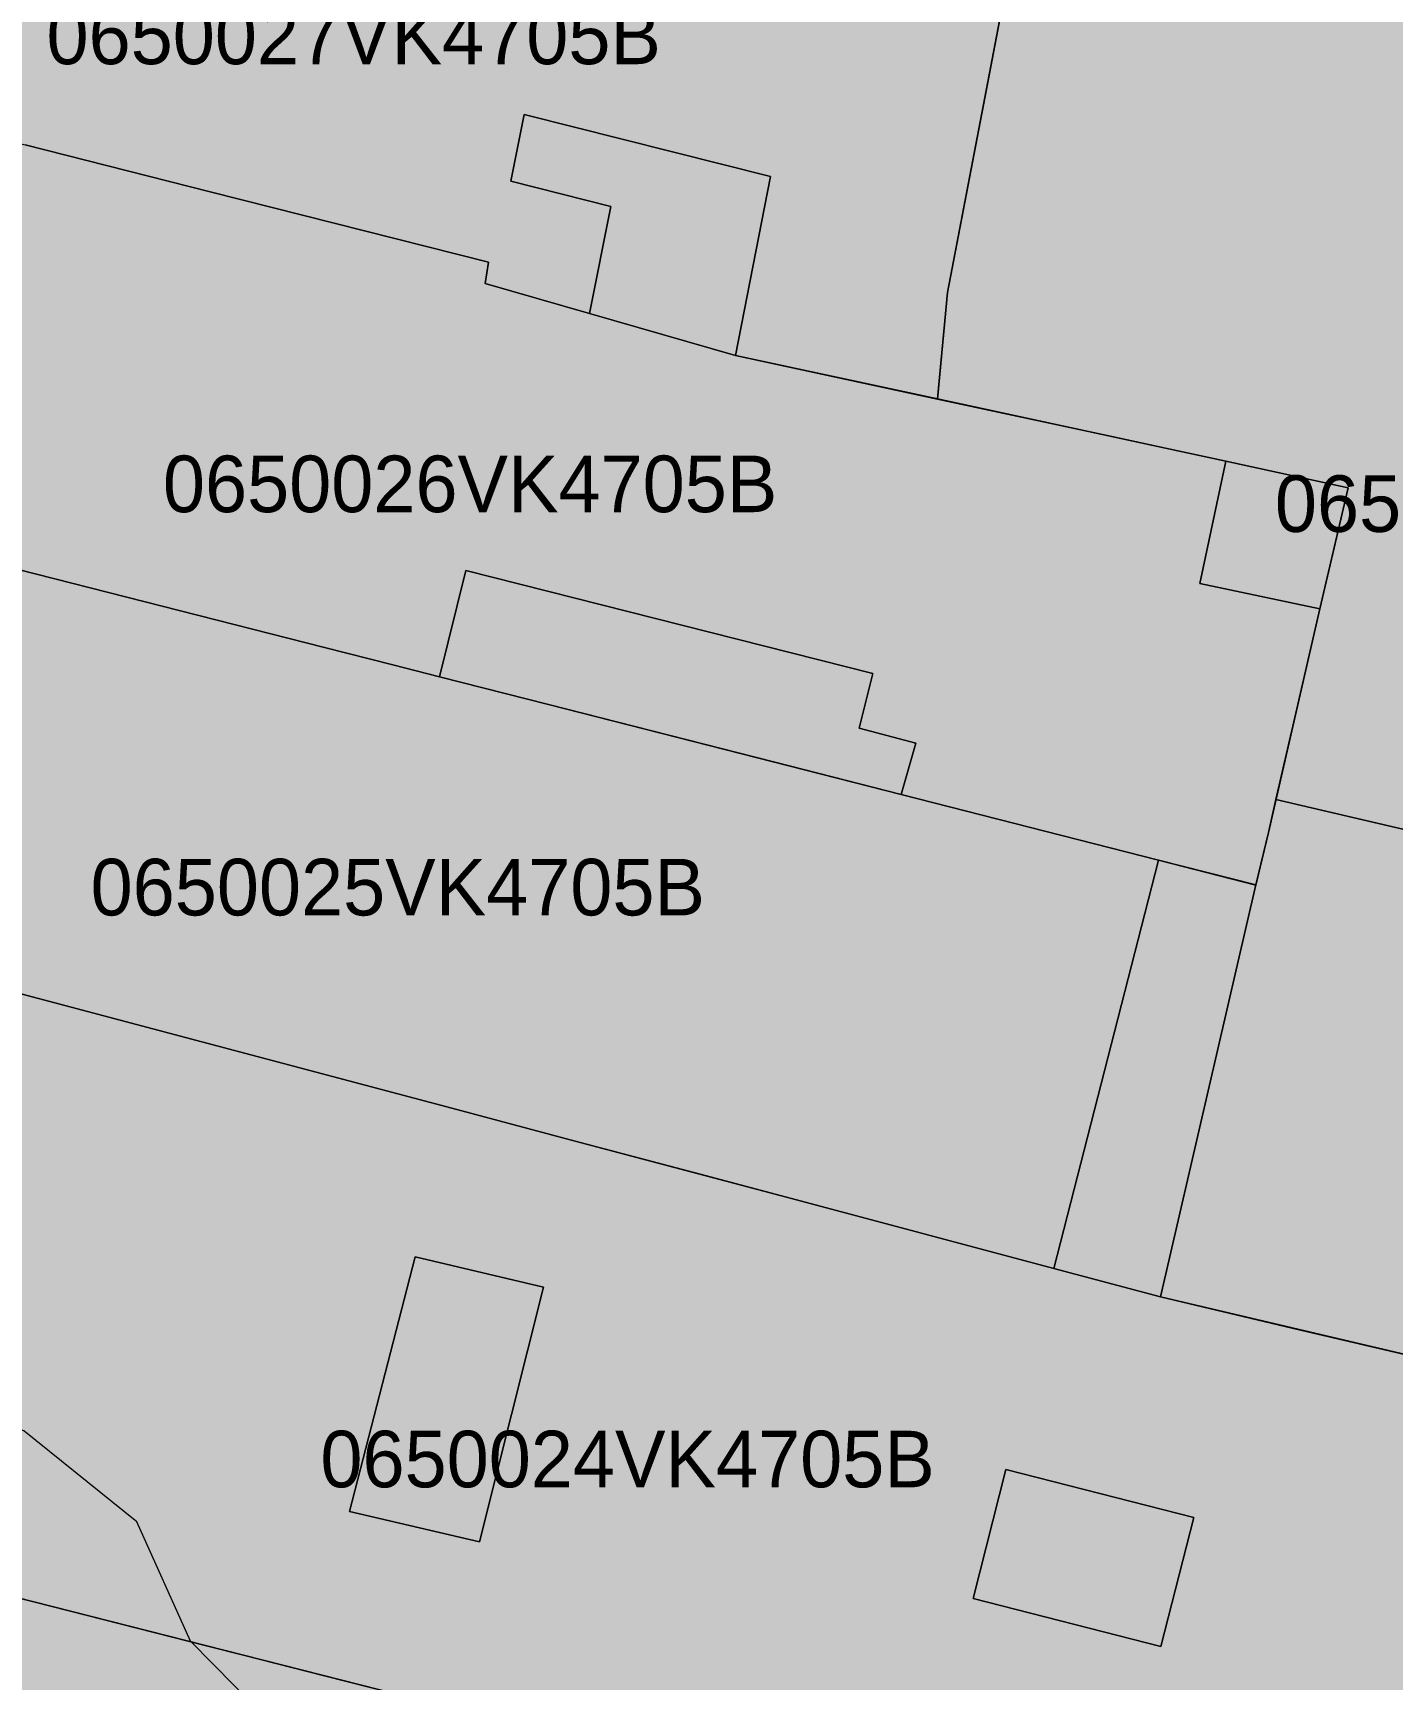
# Model space of a CAD drawing. Header units: metres. Extents: x -6 to 1255, y -2 to 532.
# Drawn here: x 878.38 to 902.4, y 370.08 to 399.18 of the extents above; entities that cross this region are included whole.
import ezdxf

# ---------------------------------------------------------------- set-up
doc = ezdxf.new("R2010")
doc.units = ezdxf.units.M
doc.header["$MEASUREMENT"] = 0
for name, color, linetype, lineweight, true_color in [('TPX_BUILDINGS', 7, 'CONTINUOUS', 0, 0x000000), ('TPX_BUILDINGS_HATCH', 7, 'CONTINUOUS', 0, 0xf0f0f0), ('TPX_BUILDINGS_SHADOWS_HATCH', 7, 'CONTINUOUS', 0, 0x000000), ('TPX_BUILDINGS_SHADOWS_OUTLINES', 7, 'CONTINUOUS', 0, 0x000000), ('TPX_CADASTRES', 7, 'CONTINUOUS', 0, 0x646464), ('TPX_CADASTRES_TEXT', 7, 'CONTINUOUS', 0, 0x000000), ('TPX_RELIEF_CONTOUR_LINES', 7, 'CONTINUOUS', 0, 0x969696)]:
    doc.layers.add(name, color=color, linetype=linetype, lineweight=lineweight, true_color=true_color)

msp = doc.modelspace()

# ---------------------------------------------------------------- hatches: boundary and pattern name
at = {"layer": 'TPX_BUILDINGS_HATCH'}
for points in [[(894.541, 394.585), (894.361, 392.705), (897.442, 392.04), (898.391, 391.835), (899.461, 391.605), (901.621, 391.135), (901.35, 389.975), (901.121, 388.995), (900.679, 387.076), (900.344, 385.624), (910.751, 383.195), (913.581, 382.535), (914.146, 382.386), (914.524, 383.824), (914.701, 384.495), (916.012, 389.494), (916.526, 391.456), (916.859, 392.725), (917.14, 393.795), (917.211, 394.065), (917.342, 394.574), (917.371, 394.685), (917.931, 396.865), (918.18, 397.845), (918.411, 398.755), (903.421, 404.835), (897.311, 407.315), (897.101, 406.435), (896.851, 405.395), (895.541, 399.825), (895.257, 398.336), (894.541, 394.585)], [(874.871, 405.546), (873.451, 398.415), (874.431, 398.165), (877.771, 397.315), (878.241, 397.195), (881.511, 396.365), (886.431, 395.125), (886.371, 394.745), (888.211, 394.215), (888.591, 396.105), (886.821, 396.555), (887.061, 397.735), (891.411, 396.635), (890.791, 393.475), (894.361, 392.705), (894.541, 394.585), (895.257, 398.336), (895.541, 399.825), (884.401, 402.905), (879.661, 404.215), (875.851, 405.275), (874.871, 405.546)], [(873.451, 398.415), (872.021, 391.245), (875.991, 390.235), (877.791, 389.775), (883.531, 388.315), (884.741, 388.005), (885.561, 387.795), (886.031, 389.675), (893.221, 387.855), (892.981, 386.885), (893.981, 386.625), (893.721, 385.715), (898.271, 384.555), (899.991, 384.115), (900.211, 385.045), (900.344, 385.624), (900.679, 387.076), (901.121, 388.995), (899.001, 389.445), (899.461, 391.605), (898.391, 391.835), (897.442, 392.04), (894.361, 392.705), (890.791, 393.475), (888.211, 394.215), (886.371, 394.745), (886.431, 395.125), (881.511, 396.365), (878.241, 397.195), (877.771, 397.315), (874.431, 398.165), (873.451, 398.415)], [(872.021, 391.245), (870.701, 384.175), (875.971, 382.775), (876.451, 382.645), (885.691, 380.195), (888.051, 379.565), (890.17, 379.003), (891.781, 378.575), (896.421, 377.335), (898.271, 384.555), (893.721, 385.715), (891.768, 386.214), (887.491, 387.305), (885.561, 387.795), (884.741, 388.005), (883.531, 388.315), (877.791, 389.775), (875.991, 390.235), (872.021, 391.245)], [(868.331, 371.475), (867.271, 365.855), (870.051, 365.029), (871.881, 364.485), (872.064, 364.431), (873.558, 363.991), (873.951, 363.875), (875.516, 363.411), (881.839, 361.535), (885.241, 360.525), (885.611, 360.415), (889.129, 359.369), (889.224, 359.855), (890.782, 367.781), (890.879, 368.274), (887.411, 369.155), (885.551, 369.625), (883.531, 370.14), (882.101, 370.505), (881.447, 370.671), (878.096, 371.523), (875.184, 372.262), (873.991, 372.565), (871.786, 373.124), (868.781, 373.885), (868.331, 371.475)]]:
    msp.add_hatch(color=256, dxfattribs=at).paths.add_polyline_path(points)
h = msp.add_hatch(color=256, dxfattribs=at)
h.paths.add_polyline_path([(870.701, 384.175), (868.781, 373.885), (871.786, 373.124), (873.991, 372.565), (875.184, 372.262), (878.096, 371.523), (881.447, 370.671), (882.101, 370.505), (883.531, 370.14), (885.551, 369.625), (887.411, 369.155), (890.879, 368.274), (907.751, 363.985), (908.601, 366.845), (910.203, 372.334), (910.671, 373.935), (908.641, 374.415), (904.261, 375.435), (900.631, 376.285), (898.301, 376.835), (896.421, 377.335), (891.781, 378.575), (890.17, 379.003), (888.051, 379.565), (885.691, 380.195), (876.451, 382.645), (875.971, 382.775), (870.701, 384.175)])
h.paths.add_polyline_path([(883.971, 373.045), (885.131, 377.545), (887.401, 377.005), (886.271, 372.505), (883.971, 373.045)], flags=16)
h.paths.add_polyline_path([(894.991, 371.505), (895.571, 373.785), (898.891, 372.935), (898.311, 370.655), (894.991, 371.505)], flags=16)
h.paths.add_polyline_path([(903.171, 369.475), (903.761, 371.775), (908.501, 370.555), (907.911, 368.255), (903.171, 369.475)], flags=16)
at = {"layer": 'TPX_BUILDINGS_SHADOWS_HATCH'}
for points in [[(887.061, 397.735), (886.821, 396.555), (888.591, 396.105), (888.211, 394.215), (890.791, 393.475), (891.411, 396.635), (887.061, 397.735)], [(899.461, 391.605), (899.001, 389.445), (901.121, 388.995), (901.621, 391.135), (899.461, 391.605)], [(886.031, 389.675), (885.561, 387.795), (887.491, 387.305), (893.721, 385.715), (893.981, 386.625), (892.981, 386.885), (893.221, 387.855), (886.031, 389.675)], [(898.271, 384.555), (896.421, 377.335), (898.301, 376.835), (900.631, 376.285), (904.261, 375.435), (908.641, 374.415), (911.851, 373.655), (913.591, 380.275), (916.161, 379.245), (917.621, 383.245), (914.701, 384.495), (914.146, 382.386), (913.581, 382.535), (910.831, 383.176), (900.344, 385.624), (900.211, 385.045), (899.991, 384.115), (898.271, 384.555)], [(885.131, 377.545), (883.971, 373.045), (886.271, 372.505), (887.401, 377.005), (885.131, 377.545)], [(895.571, 373.785), (894.991, 371.505), (898.311, 370.655), (898.891, 372.935), (895.571, 373.785)]]:
    msp.add_hatch(color=256, dxfattribs=at).paths.add_polyline_path(points)

# ---------------------------------------------------------------- linework, layer by layer
at = {"layer": 'TPX_BUILDINGS', "elevation": 0.042}
for points in [[(874.871, 405.546), (873.451, 398.415), (874.431, 398.165), (877.771, 397.315), (878.241, 397.195), (881.511, 396.365), (886.431, 395.125), (886.371, 394.745), (888.211, 394.215), (888.591, 396.105), (886.821, 396.555), (887.061, 397.735), (891.411, 396.635), (890.791, 393.475), (894.361, 392.705), (894.541, 394.585), (895.257, 398.336), (895.541, 399.825), (884.401, 402.905), (879.661, 404.215), (875.851, 405.275)], [(872.021, 391.245), (870.701, 384.175), (875.971, 382.775), (876.451, 382.645), (885.691, 380.195), (888.051, 379.565), (890.17, 379.003), (891.781, 378.575), (896.421, 377.335), (898.271, 384.555), (893.721, 385.715), (891.768, 386.214), (887.491, 387.305), (885.561, 387.795), (884.741, 388.005), (883.531, 388.315), (877.791, 389.775), (875.991, 390.235)], [(883.971, 373.045), (885.131, 377.545), (887.401, 377.005), (886.271, 372.505)], [(894.991, 371.505), (895.571, 373.785), (898.891, 372.935), (898.311, 370.655)]]:
    msp.add_lwpolyline(points, close=True, dxfattribs=at)
for points in [[(895.541, 399.825), (895.257, 398.336), (894.541, 394.585), (894.361, 392.705), (897.442, 392.04), (898.391, 391.835), (899.461, 391.605), (901.621, 391.135), (901.35, 389.975), (901.121, 388.995), (900.679, 387.076), (900.344, 385.624), (910.751, 383.195)], [(877.791, 389.775), (883.531, 388.315), (884.741, 388.005), (885.561, 387.795), (886.031, 389.675), (893.221, 387.855), (892.981, 386.885), (893.981, 386.625), (893.721, 385.715), (898.271, 384.555), (899.991, 384.115), (900.211, 385.045), (900.344, 385.624), (900.679, 387.076), (901.121, 388.995), (899.001, 389.445), (899.461, 391.605), (898.391, 391.835), (897.442, 392.04), (894.361, 392.705), (890.791, 393.475), (888.211, 394.215), (886.371, 394.745), (886.431, 395.125), (881.511, 396.365), (878.241, 397.195)], [(904.261, 375.435), (900.631, 376.285), (898.301, 376.835), (896.421, 377.335), (891.781, 378.575), (890.17, 379.003), (888.051, 379.565), (885.691, 380.195), (876.451, 382.645), (875.971, 382.775), (870.701, 384.175), (868.781, 373.885), (871.786, 373.124), (873.991, 372.565), (875.184, 372.262), (878.096, 371.523), (881.447, 370.671), (882.101, 370.505), (883.531, 370.14), (885.551, 369.625), (887.411, 369.155), (890.879, 368.274), (907.751, 363.985)], [(885.551, 369.625), (883.531, 370.14), (882.101, 370.505), (881.447, 370.671), (878.096, 371.523), (875.184, 372.262), (873.991, 372.565), (871.786, 373.124), (868.781, 373.885), (868.331, 371.475), (867.271, 365.855)]]:
    msp.add_lwpolyline(points, dxfattribs=at)
at = {"layer": 'TPX_BUILDINGS_SHADOWS_OUTLINES', "elevation": 0.039}
for points in [[(887.061, 397.735), (886.821, 396.555), (888.591, 396.105), (888.211, 394.215), (890.791, 393.475), (891.411, 396.635)], [(899.461, 391.605), (899.001, 389.445), (901.121, 388.995), (901.621, 391.135)], [(886.031, 389.675), (885.561, 387.795), (887.491, 387.305), (893.721, 385.715), (893.981, 386.625), (892.981, 386.885), (893.221, 387.855)], [(898.271, 384.555), (896.421, 377.335), (898.301, 376.835), (900.631, 376.285), (904.261, 375.435), (908.641, 374.415), (911.851, 373.655), (913.591, 380.275), (916.161, 379.245), (917.621, 383.245), (914.701, 384.495), (914.146, 382.386), (913.581, 382.535), (910.831, 383.176), (900.344, 385.624), (900.211, 385.045), (899.991, 384.115)], [(885.131, 377.545), (883.971, 373.045), (886.271, 372.505), (887.401, 377.005)], [(895.571, 373.785), (894.991, 371.505), (898.311, 370.655), (898.891, 372.935)]]:
    msp.add_lwpolyline(points, close=True, dxfattribs=at)
at = {"layer": 'TPX_CADASTRES', "elevation": 0.024}
for points in [[(874.871, 405.546), (873.451, 398.416), (874.431, 398.166), (877.771, 397.316), (878.241, 397.196), (881.511, 396.366), (886.431, 395.126), (886.371, 394.746), (888.211, 394.216), (890.791, 393.476), (894.361, 392.706), (894.541, 394.586), (895.541, 399.826), (884.401, 402.906), (879.661, 404.216), (875.851, 405.276)], [(872.021, 391.246), (870.701, 384.176), (875.971, 382.776), (876.451, 382.646), (885.691, 380.196), (888.051, 379.566), (891.781, 378.576), (896.421, 377.336), (898.301, 376.836), (899.991, 384.116), (898.271, 384.556), (893.721, 385.716), (887.491, 387.306), (885.561, 387.796), (884.741, 388.006), (883.531, 388.316), (877.791, 389.776), (875.991, 390.236)], [(870.701, 384.176), (868.781, 373.886), (873.991, 372.566), (882.101, 370.506), (885.551, 369.626), (887.411, 369.156), (907.751, 363.985), (908.601, 366.845), (910.671, 373.935), (908.641, 374.415), (904.261, 375.435), (900.631, 376.286), (898.301, 376.836), (896.421, 377.336), (891.781, 378.576), (888.051, 379.566), (885.691, 380.196), (876.451, 382.646), (875.971, 382.776)], [(868.331, 371.476), (867.271, 365.856), (871.881, 364.486), (873.951, 363.876), (885.241, 360.526), (885.611, 360.416), (904.78, 354.715), (906.631, 360.445), (907.751, 363.985), (887.411, 369.156), (885.551, 369.626), (882.101, 370.506), (873.991, 372.566), (868.781, 373.886)]]:
    msp.add_lwpolyline(points, close=True, dxfattribs=at)
for points in [[(895.541, 399.826), (894.541, 394.586), (894.361, 392.706), (898.391, 391.836), (899.461, 391.606), (901.621, 391.136), (901.121, 388.996), (900.211, 385.046), (899.991, 384.116), (898.301, 376.836), (900.631, 376.286), (904.261, 375.435), (908.641, 374.415), (910.671, 373.935), (911.851, 373.655), (913.591, 380.275), (914.701, 384.495), (917.211, 394.065), (917.371, 394.685), (917.931, 396.865), (918.411, 398.755), (903.421, 404.836)], [(877.791, 389.776), (883.531, 388.316), (884.741, 388.006), (885.561, 387.796), (887.491, 387.306), (893.721, 385.716), (898.271, 384.556), (899.991, 384.116), (900.211, 385.046), (901.121, 388.996), (901.621, 391.136), (899.461, 391.606), (898.391, 391.836), (894.361, 392.706), (890.791, 393.476), (888.211, 394.216), (886.371, 394.746), (886.431, 395.126), (881.511, 396.366), (878.241, 397.196)]]:
    msp.add_lwpolyline(points, dxfattribs=at)
at = {"layer": 'TPX_RELIEF_CONTOUR_LINES', "elevation": 0.045}
msp.add_lwpolyline([(874.222, 375.231), (872.224, 374.687), (870.226, 373.205), (868.811, 370.751), (869.772, 362.756), (870.226, 361.906), (872.224, 360.275), (874.222, 359.958), (876.221, 360.467), (878.219, 361.939), (878.661, 362.756), (881.982, 364.755), (883.167, 366.754), (883.13, 368.752), (881.163, 370.751), (880.217, 372.859), (878.219, 374.466), (876.221, 375.153), (874.222, 375.231)], dxfattribs=at)

# ---------------------------------------------------------------- texts
at = {"layer": 'TPX_CADASTRES_TEXT'}
for s, p in [('0650027VK4705B', (878.619, 398.623, 0.024)), ('0650026VK4705B', (880.676, 390.705, 0.024)), ('0650002VK4705B', (900.325, 390.356, 0.024)), ('0650025VK4705B', (879.398, 383.578, 0.024)), ('0650024VK4705B', (883.459, 373.47, 0.024))]:
    msp.add_text(s, height=1, dxfattribs=at).set_placement(p)

doc.saveas('drawing.dxf')
